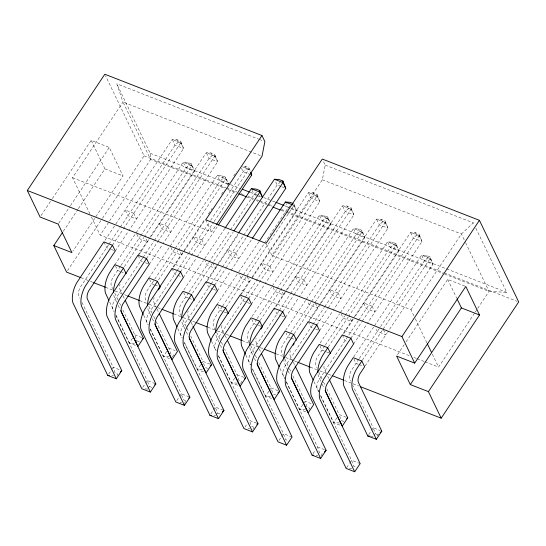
<?xml version="1.0" encoding="UTF-8"?>
<svg xmlns="http://www.w3.org/2000/svg" width="546" height="546" viewBox="0 0 546 546"><rect width="100%" height="100%" fill="white"/><g stroke="black" fill="none" stroke-linecap="round" stroke-linejoin="round"><path stroke-width="0.41" stroke-dasharray="2.73 2.05" d="M413.861 315.765L410.94 309.684L271.894 255.467L322.365 179.777L325.198 165.097L323.014 160.558M41.018 215.609L51.904 199.29M52.375 198.58L91.182 140.383L109.282 147.44L123.007 175.955L72.843 251.187M89.94 213.916L72.522 177.716L122.986 102.027L116.776 83.818L258.531 139.1M58.647 223.375L70.004 206.347M70.475 205.637L109.282 147.44M63.261 231.354L77.935 209.35M78.406 208.64L104.9 168.898L91.182 140.383M67.52 270.673L102.02 218.926M102.491 218.216L144.083 155.842L105.542 75.764M409.166 355.617L100.143 235.108L109.104 221.662M109.575 220.959L150.607 159.418L150.218 153.317L116.776 83.818M114.476 226.051L103.897 241.919L106.661 247.659L110.558 249.181M115.861 223.976L172.249 139.401L176.843 139.653L180.726 141.168L183.593 148.485L128.965 230.419M108.552 244.82L80.221 287.373A7.064 3.433 -68.7 0 0 78.672 295.413L80.023 298.362M109.023 244.11L119.908 227.784M120.379 227.075L175.013 145.14L178.092 142.253L181.982 143.769M112.476 245.263L122.891 229.648M123.362 228.938L180.828 142.752L180.726 141.168M115.24 251.003L128.487 231.129M114.858 264.694L135.203 234.179M136.152 232.76L183.21 162.182L187.892 162.496L191.646 163.964L194.553 171.267L149.379 239.018M120.461 266.175L112.817 277.702A7.064 3.433 -68.7 0 0 111.268 285.742L112.606 288.663M120.932 265.465L140.329 236.384M140.8 235.674L185.974 167.915L189.1 165.008L192.854 166.475M124.386 266.625L143.789 237.524M137.954 255.2L148.99 238.643M149.918 237.251L206.306 152.682L210.899 152.935L214.783 154.45L217.649 161.766L163.015 243.7M138.977 254.62L148.908 239.728M142.608 258.101L114.278 300.655A7.064 3.433 -68.7 0 0 112.722 308.695L114.08 311.643M143.079 257.391L153.965 241.066M154.436 240.356L209.07 158.422L212.148 155.535L216.039 157.05M146.533 258.545L157.419 242.219M157.89 241.509L214.885 156.026L214.783 154.45M149.297 264.284L162.544 244.41M148.915 277.975L169.738 246.751M170.209 246.041L217.267 175.457L221.949 175.778L225.703 177.245L228.324 183.749M174.85 248.956L146.874 290.984A7.064 3.433 -68.7 0 0 145.325 299.024L146.662 301.945M175.321 248.253L220.031 181.197L223.157 178.289L226.911 179.757M158.442 279.9L177.846 250.805M182.589 252.614L172.01 268.482L174.768 274.222L181.791 276.959M183.975 250.532L204.6 219.601M208.36 213.957L212.128 208.313M221.54 194.199L224.358 189.96M227.655 185.019L229.538 182.2M233.77 175.846L236.595 171.608M173.505 267.192L183.436 252.3M183.906 251.597L204.614 220.543M176.665 271.382L148.335 313.936A7.064 3.433 -68.7 0 0 146.778 321.969L148.137 324.925M177.136 270.673L188.022 254.347M188.493 253.637L210.183 221.11M210.654 220.4L243.12 171.703L246.205 168.81L250.095 170.332L248.84 167.731L244.956 166.209L242.656 166.086M108.668 374.058L111.398 369.97M111.841 369.294L113.193 367.274L81.866 302.191M132.596 338.165L129.375 343.004L136.398 345.741M180.59 271.826L190.998 256.21M191.475 255.501L213.65 222.242M214.121 221.54L248.942 169.308L248.84 167.731M135.592 342.663L136.855 340.779L134.828 334.828L122.079 308.34M72.522 177.716L211.561 231.934L215.806 225.566M117.062 375.525L117.929 374.228L115.199 373.164L113.193 367.274L121.772 370.625M183.354 277.566L196.601 257.692M197.072 256.982L217.82 225.867M183.92 289.837L203.317 260.742M204.736 258.613L224.502 228.972M188.575 292.738L180.931 304.265A7.064 3.433 -68.7 0 0 179.375 312.305L180.719 315.226M189.046 292.028L208.435 262.94M208.906 262.237L230.084 230.473M230.555 229.77L254.088 194.478L256.688 192.055M192.499 293.182L212.374 263.377M213.786 261.254L233.081 232.316M217.103 265.206L206.067 281.763L208.825 287.496L212.728 289.018M218.496 263.117L238.179 233.592M207.091 281.183L217.021 266.291M217.492 265.581L238.663 233.825M210.722 284.664L182.391 327.218A7.064 3.433 -68.7 0 0 180.835 335.251L182.193 338.199M211.193 283.954L222.079 267.629M222.55 266.919L277.177 184.985L280.262 182.091M142.724 387.339L145.454 383.251M145.898 382.575L147.249 380.555L115.923 315.472M166.653 351.447L163.431 356.285L169.669 358.715M214.646 285.108L225.532 268.782M226.003 268.072L246.765 236.937M147.959 388.39L149.256 386.445L147.249 380.555L155.828 383.899M172.29 356.968L173.546 355.084L170.905 354.061L168.885 348.109L156.136 321.621M217.41 290.847L230.658 270.973M231.129 270.263L251.877 239.148M217.028 304.538L237.374 274.024M238.793 271.894L259.029 241.544M222.154 306.729L214.988 317.547A7.064 3.433 -68.7 0 0 213.431 325.58L215.138 329.265M222.631 306.019L242.963 275.518M243.434 274.809L264.141 243.755M264.612 243.052L288.145 207.76L290.226 205.822M226.078 307.173L245.953 277.368M246.901 275.948L293.96 205.371L293.816 203.808L296.724 211.111L252.02 278.16M240.124 295.045L250.703 279.177M252.088 277.095L308.476 192.526L313.07 192.772L316.953 194.287L319.82 201.61L265.185 283.545M241.148 294.465L251.549 278.863M176.781 400.621L179.504 396.532M179.955 395.857L181.306 393.837L149.979 328.753M200.71 364.728L197.488 369.567L203.726 371.997M201.153 364.059L202.935 361.391L190.554 335.66M248.703 298.389L317.055 195.871L316.953 194.287M184.739 402.736L185.606 401.44M251.467 304.129L264.714 284.254M252.027 316.4L271.43 287.298M272.379 285.886L319.437 215.301L324.119 215.622L327.873 217.09L330.78 224.386L285.599 292.144M256.681 319.301L249.044 330.828A7.064 3.433 -68.7 0 0 247.488 338.861L249.194 342.54M257.159 318.591L276.549 289.503M277.02 288.8L322.195 221.041L325.327 218.134L329.081 219.594M260.135 320.454L280.487 289.94M285.217 291.769L274.174 308.319L276.938 314.059L280.842 315.581M286.145 290.376L342.526 205.808L347.12 206.054L351.01 207.569L353.869 214.892L299.242 296.826M275.675 307.029L285.135 292.847M278.835 311.22L250.505 353.781A7.064 3.433 -68.7 0 0 248.949 361.814L250.307 364.762M279.306 310.51L290.185 294.192M290.663 293.482L345.29 211.548L348.375 208.654L352.259 210.169M210.838 413.902L213.117 410.483M213.561 409.814L215.356 407.118L184.405 342.799M234.766 378.009L231.545 382.848L238.561 385.585M282.76 311.67L293.639 295.345M294.117 294.635L351.112 209.152L351.01 207.569M216.073 414.953L217.369 413.008L215.356 407.118L223.942 410.462M240.404 383.531L241.66 381.647L239.018 380.617L236.991 374.672L224.611 348.942M285.517 317.41L298.771 297.536M285.613 330.391L305.487 300.58M306.436 299.16L353.494 228.583L358.176 228.904L361.93 230.364L364.837 237.667L309.261 321.021M290.267 333.292L283.101 344.11A7.064 3.433 -68.7 0 0 281.545 352.143L282.889 355.071M290.738 332.582L311.077 302.081M311.548 301.372L356.251 234.323L359.384 231.415L363.138 232.876M294.192 333.736L314.066 303.931M315.015 302.511L362.073 231.927L361.93 230.364M318.809 305.74L308.231 321.601L310.995 327.341L314.899 328.863M320.202 303.658L376.583 219.089L381.176 219.335L385.067 220.85L387.926 228.173L333.299 310.108M312.414 325.211L284.562 367.062A7.064 3.433 -68.7 0 0 283.005 375.095L284.732 378.808M312.885 324.501L324.242 307.473M324.72 306.763L379.347 224.829L382.432 221.935L386.315 223.45M244.895 427.177L247.174 423.764M268.823 391.291L265.602 396.13L272.618 398.867M269.267 390.622L271.048 387.953L258.668 362.223M316.816 324.952L327.696 308.626M328.173 307.917L385.169 222.434L385.067 220.85M252.853 429.299L253.719 428.003M319.574 330.692L332.828 310.817M320.14 342.963L339.544 313.861M340.492 312.442L387.551 241.864L392.226 242.185L395.98 243.646L398.894 250.948L354.183 317.997M324.795 345.864L317.158 357.391A7.064 3.433 -68.7 0 0 315.602 365.424L316.578 367.595M325.273 345.154L344.663 316.066M345.133 315.363L390.308 247.604L393.434 244.697L397.195 246.157M328.248 347.017L348.594 316.503M352.866 319.021L342.287 334.882L345.052 340.622L347.392 341.537M354.252 316.939L410.64 232.371L415.233 232.616L419.123 234.132L421.983 241.455L367.356 323.389M343.789 333.592L353.712 318.707M358.299 320.755L318.611 380.344A7.064 3.433 -68.7 0 0 317.062 388.377L318.789 392.089M358.777 320.045L413.404 238.111L416.489 235.217L420.372 236.732M278.951 440.458L281.224 437.046M281.675 436.37L283.47 433.681L252.518 369.355M302.88 404.572L299.652 409.404L306.675 412.148M303.323 403.903L305.105 401.235L292.724 375.498M350.873 338.233L361.752 321.908M362.23 321.198L419.226 235.715L419.123 234.132M308.934 409.466L309.766 408.21L307.132 407.18L305.105 401.235L312.128 403.972M353.631 343.966L366.885 324.099M353.726 356.954L373.6 327.143M374.542 325.723L421.601 255.146L426.283 255.467L430.036 256.927L432.944 264.23L387.769 331.988M358.852 359.145L351.214 370.673A7.064 3.433 -68.7 0 0 349.658 378.706L350.634 380.869M359.323 358.435L424.365 260.886L427.491 257.978L431.244 259.439M362.305 360.299L382.18 330.494M383.128 329.074L430.187 258.49L430.036 256.927M365.069 366.038L387.298 332.691M313.008 453.74L315.281 450.327M336.937 417.854L333.708 422.686L340.731 425.43M410.94 309.684L461.404 233.995L473.286 222.85L474.392 225.143M320.966 455.862L322.263 453.91L319.54 452.852L317.526 446.962L285.101 379.579M397.536 354.641L404.163 344.703M406.053 341.864L447.7 279.416L465.008 286.165M346.601 467.717L349.338 463.609M349.788 462.933L351.583 460.244L320.263 395.154M368.714 434.555L371.437 430.466M371.881 429.798L373.218 427.791L352.825 385.415M373.99 435.626L375.245 433.742L373.218 427.791L380.241 430.535M377.047 436.029L378.999 433.736M425.054 361.814L438.561 367.076L474.877 312.612M475.348 311.902L477.231 309.07M477.702 308.367L489.025 291.387L465.82 243.182M318.202 196.888L314.319 195.372L311.234 198.266L216.448 340.499A7.064 3.433 -68.7 0 0 214.892 348.532L216.25 351.481M134.35 343.25L129.375 343.004L115.848 314.892M169.233 356.572L163.431 356.285L150.266 328.931M202.464 369.813L197.488 369.567L184.323 342.212M237.346 383.128L231.545 382.848L218.38 355.494M270.57 396.369L265.602 396.13L252.436 368.775M305.46 409.691L299.652 409.404L286.124 381.299M339.516 422.973L333.708 422.686L320.181 394.581M370.256 436.09L373.573 436.254M475.859 228.194L506.736 292.349L489.025 291.387L443.741 273.73M111.834 375.675L113.472 375.764M145.072 388.909L147.522 389.045M179.941 402.231L181.579 402.32M213.998 415.513L215.636 415.602M248.055 428.794L249.693 428.883M316.168 455.357L317.806 455.446M349.406 468.598L351.863 468.727M259.323 139.407L263.281 140.95M325.198 165.097L473.286 222.85M260.435 155.624L122.986 102.027L150.607 159.418L224.488 188.227M322.365 179.777L461.404 233.995L465.451 242.417M242.506 166.803L248.942 169.308L250.321 172.181M250.921 174.747L243.12 171.703L241.448 168.229M281.081 186.507L277.177 184.985L275.17 180.815M281.859 186.807L285.763 188.329M292.772 205.439L295.024 206.313M150.218 153.317L229.62 184.282M230.419 184.589L239.947 188.309M250.266 192.335L258.21 195.427M259.002 195.741L260.592 196.355M263.766 197.597L271.703 200.696M272.502 201.003L274.884 201.931M284.411 205.644L289.967 207.814M290.759 208.122L506.736 292.349M227.832 184.241L220.031 181.197L217.267 175.457L225.846 178.808L228.61 184.548M256.429 195.393L254.088 194.478L252.102 190.356M257.207 195.7L260.326 196.915M144.083 155.842L225.832 187.722M226.624 188.029L236.944 192.055M240.909 193.598L243.291 194.533M248.055 196.389L253.61 198.553M256.784 199.788L259.166 200.723M259.957 201.03L272.659 205.978M281.388 209.384L286.152 211.241M286.943 211.555L443.297 272.529M444.096 272.836L517.11 301.31M227.662 189.469L236.404 192.875M246.731 196.901L253.085 199.379M256.265 200.621L257.855 201.235M261.029 202.477L266.591 204.648M267.383 204.955L272.154 206.818M280.89 210.224L285.654 212.08M286.452 212.394L442.949 273.423M104.9 168.898L123.007 175.955M413.929 357.473L416.311 358.401M417.11 358.715L424.256 361.5M111.336 249.481L113.677 250.396M142.274 261.548L140.718 260.94L138.295 255.917M145.393 262.762L147.734 263.677M213.506 289.325L215.847 290.24M249.904 303.521L242.881 300.778L240.465 295.761M281.62 315.888L283.961 316.796M315.677 329.17L318.018 330.077M119.963 271.348L117.622 270.434L115.547 266.127M120.741 271.649L124.638 273.171M154.02 284.63L151.679 283.715L149.604 279.409M154.798 284.93L158.695 286.452M188.077 297.911L185.736 296.997L183.661 292.69M188.855 298.212L192.752 299.734M226.808 313.015L219.792 310.278L218.066 306.688M260.865 326.296L253.842 323.56L251.774 319.253M290.24 337.749L287.899 336.841L286.172 333.251M291.025 338.056L294.922 339.578M328.979 352.859L321.956 350.123L319.888 345.816M358.353 364.312L356.012 363.397L353.945 359.097M359.132 364.619L363.035 366.141M80.863 277.661L89.592 281.067M90.383 281.374L92.765 282.302M105.467 287.257L114.196 290.663M114.988 290.97L121.335 293.448M124.515 294.683L126.89 295.611M139.592 300.566L148.321 303.972M149.119 304.279L157.05 307.371M157.849 307.685L161.022 308.92M173.724 313.875L182.453 317.281M183.244 317.588L189.592 320.065M192.772 321.301L195.147 322.229M207.849 327.184L216.578 330.589M217.376 330.896L225.307 333.995M226.105 334.302L229.279 335.537M241.98 340.492L248.328 342.97M251.501 344.205L259.439 347.304M260.23 347.611L263.404 348.846M276.105 353.801L282.453 356.279M285.626 357.514L293.564 360.613M294.362 360.92L296.744 361.848M310.23 367.11L316.584 369.587M319.758 370.823L327.696 373.921M328.487 374.228L331.661 375.464M344.362 380.419L352.3 383.517M353.091 383.824L358.647 385.988M134.828 334.828L141.844 337.565M168.885 348.109L175.123 350.546M209.957 364.127L202.935 361.391L204.962 367.335L207.603 368.366M236.991 374.672L244.014 377.409M278.071 390.69L271.048 387.953L273.075 393.898L275.71 394.929M326.781 388.779L339.162 414.51L346.184 417.253M136.855 340.779L139.489 341.803M343.823 421.492L341.189 420.461L339.162 414.51M375.245 433.742L377.88 434.773M189.107 396.881L181.306 393.837L183.313 399.727L186.043 400.791M218.461 356.081L249.413 420.4L257.214 423.443M292.055 437.025L283.47 433.681L285.483 439.571L288.206 440.629M317.526 446.962L326.112 450.307M360.162 463.588L351.583 460.244L353.596 466.127L356.32 467.192M149.256 386.445L151.986 387.51M217.369 413.008L220.093 414.073M254.149 427.347L251.426 426.29L249.413 420.4M447.7 279.416L456.722 298.171M415.233 232.616L416.489 235.217M426.283 255.467L427.491 257.978M392.226 242.185L393.434 244.697M381.176 219.335L382.432 221.935M415.329 318.803L426.917 342.881M432.343 354.163L438.561 367.076M358.176 228.904L359.384 231.415M347.12 206.054L348.375 208.654M383.469 329.791L385.885 334.807L377.306 331.463L375.58 327.88M324.119 215.622L325.327 218.134M313.07 192.772L314.319 195.372M293.96 205.371L296.724 211.111L288.145 207.76L286.159 203.638M341.182 313.882L343.25 318.181L351.836 321.533L349.071 315.793L396.13 245.209L395.98 243.646M315.356 303.228L317.779 308.251L309.193 304.9L307.466 301.317M244.956 166.209L246.205 168.81M266.434 244.117L271.894 255.467M326.255 373.211L324.181 368.775A7.064 3.433 -68.7 0 1 324.351 364.121M327.709 376.235L328.801 378.508M318.768 372.133L322.044 378.944M323.498 381.968L324.959 384.998M210.899 152.935L212.148 155.535M221.949 175.778L223.157 178.289M320.72 381.21L318.407 376.146A17.622 8.552 -68.7 0 1 318.045 374.563M322.181 384.248L324.01 388.049M273.068 287.319L275.136 291.619L283.722 294.97L280.958 289.23L328.016 218.653L327.873 217.09M313.964 381.661L318.721 391.537M292.929 361.438L290.124 355.494A7.064 3.433 -68.7 0 1 290.301 350.839M293.291 362.196L294.744 365.226M247.249 276.665L249.665 281.688L241.079 278.344L239.011 274.037M284.712 358.852L287.988 365.663M289.441 368.687L290.902 371.717M176.843 139.653L178.092 142.253M187.892 162.496L189.1 165.008M287.762 370.208L284.35 362.865A17.622 8.552 -68.7 0 1 283.845 360.128M288.124 370.966L289.953 374.768M279.914 368.379L284.664 378.262M205.733 219.826L211.561 231.934M258.872 348.157L256.074 342.212A7.064 3.433 -68.7 0 1 256.04 338.431M259.234 348.914L260.695 351.945M212.844 262.667L215.609 268.407L207.03 265.063L204.955 260.756M250.655 345.57L253.931 352.382M255.391 355.412L257.207 359.193M252.607 354.647L250.293 349.583A17.622 8.552 -68.7 0 1 249.788 346.846M254.436 358.449L256.265 362.244M245.857 355.098L250.607 364.981M223.724 332.61L222.017 328.931A7.064 3.433 -68.7 0 1 222.188 324.276M225.177 335.633L226.638 338.663M216.598 332.289L219.874 339.1M221.335 342.13L222.788 345.154M218.919 342.13L216.236 336.302A17.622 8.552 -68.7 0 1 215.731 333.565M220.379 345.168L222.57 349.727M170.898 247.475L172.973 251.781L181.552 255.125L178.788 249.385L225.846 178.808L225.703 177.245M211.432 341.059L216.189 350.935M190.759 321.601L187.96 315.649A7.064 3.433 -68.7 0 1 188.131 310.995M191.12 322.358L192.581 325.382M182.903 319.765L186.548 327.334M186.909 328.091L189.1 332.63M184.862 328.849L182.18 323.02A17.622 8.552 -68.7 0 1 181.675 320.284M186.322 331.886L188.52 336.445M136.841 234.193L138.916 238.5L147.495 241.844L144.731 236.104L191.789 165.527L191.646 163.964M177.743 328.542L182.132 337.653M156.702 308.319L153.904 302.368A7.064 3.433 -68.7 0 1 154.074 297.72M157.064 309.077L158.524 312.1M148.846 306.483L152.129 313.295M153.583 316.325L155.767 320.864M150.805 315.568L148.123 309.739A17.622 8.552 -68.7 0 1 147.618 307.002M152.266 318.605L154.095 322.406M143.687 315.26L148.075 324.379M91.387 216.919L100.143 235.108M122.645 295.038L119.847 289.087A7.064 3.433 -68.7 0 1 120.018 284.439M123.007 295.796L124.468 298.819M114.796 293.202L118.073 300.013M119.526 303.044L120.618 305.31M116.748 302.286L114.066 296.458A17.622 8.552 -68.7 0 1 113.561 293.721M118.209 305.323L120.038 309.125M109.63 301.979L114.018 311.097M180.828 142.752L172.249 139.401L175.013 145.14L183.593 148.485L180.828 142.752M214.885 156.026L206.306 152.682L209.07 158.422L217.649 161.766L214.885 156.026M317.055 195.871L308.476 192.526L311.234 198.266L319.82 201.61L317.055 195.871M351.112 209.152L342.526 205.808L345.29 211.548L353.869 214.892L351.112 209.152M385.169 222.434L376.583 219.089L379.347 224.829L387.926 228.173L385.169 222.434M419.226 235.715L410.64 232.371L413.404 238.111L421.983 241.455L419.226 235.715M191.789 165.527L183.21 162.182L185.974 167.915L194.553 171.267L191.789 165.527M328.016 218.653L319.437 215.301L322.195 221.041L330.78 224.386L328.016 218.653M362.073 231.927L353.494 228.583L356.251 234.323L364.837 237.667L362.073 231.927M396.13 245.209L387.551 241.864L390.308 247.604L398.894 250.948L396.13 245.209M430.187 258.49L421.601 255.146L424.365 260.886L432.944 264.23L430.187 258.49M133.77 213.329L125.191 209.985L127.955 215.718L136.534 219.069L133.77 213.329M167.827 226.61L159.248 223.259L162.005 228.999L170.591 232.35L167.827 226.61M201.883 239.892L193.304 236.541L196.062 242.281L204.648 245.632L201.883 239.892M235.94 253.173L227.361 249.822L230.119 255.562L238.704 258.906L235.94 253.173M269.997 266.448L261.418 263.104L264.175 268.844L272.761 272.188L269.997 266.448M304.054 279.729L295.468 276.385L298.232 282.125L306.811 285.469L304.054 279.729M338.111 293.011L329.525 289.667L332.289 295.406L340.868 298.751L338.111 293.011M372.167 306.292L363.581 302.948L366.346 308.688L374.925 312.032L372.167 306.292"/><path stroke-width="0.82" d="M62.319 232.773L53.801 245.543L71.901 252.607L58.176 224.085L40.076 217.028L27.3 190.486L104.812 74.236L261.95 135.517L264.865 141.571L262.025 156.245L216.277 224.863M112.476 245.263L85.347 286.09A17.622 8.552 -68.7 0 0 81.47 306.129L116.318 378.794L121.772 370.625L87.251 298.758A7.064 3.433 -68.7 0 1 88.8 290.718L115.24 251.003L112.476 245.263L103.897 241.919L76.768 282.739A17.622 8.552 -68.7 0 0 72.891 302.784L107.739 375.45L116.318 378.794M108.9 300.457L105.487 293.113A17.622 8.552 -68.7 0 1 109.364 273.075L114.858 264.694L123.437 268.045L117.943 276.419A17.622 8.552 -68.7 0 0 113.493 292.492M146.533 258.545L119.403 299.372A17.622 8.552 -68.7 0 0 115.527 319.41L150.375 392.076L155.828 383.899L121.308 312.039A7.064 3.433 -68.7 0 1 122.857 303.999L149.297 264.284L146.533 258.545L137.954 255.2L110.818 296.021A17.622 8.552 -68.7 0 0 106.948 316.066L141.796 388.732L150.375 392.076M143.318 314.496L139.544 306.395A17.622 8.552 -68.7 0 1 143.414 286.35L148.915 277.975L157.494 281.32L152 289.701A17.622 8.552 -68.7 0 0 147.55 305.774M158.367 289.899L160.258 287.06L157.494 281.32M261.95 135.517L205.733 219.826L266.073 243.359L322.283 159.043L479.429 220.325L518.7 301.931L441.188 418.181L360.237 386.609M180.59 271.826L153.46 312.653A17.622 8.552 -68.7 0 0 149.584 332.691L184.432 405.357L189.885 397.181L155.364 325.32A7.064 3.433 -68.7 0 1 156.914 317.281L183.354 277.566L180.59 271.826L172.01 268.482L144.874 309.302A17.622 8.552 -68.7 0 0 141.005 329.347L175.853 402.013L184.432 405.357L184.35 404.047M218.291 225.164L251.706 175.048L250.901 172.686M125.198 300.334L143.407 338.172L137.954 346.348L120.768 310.64M224.972 228.269L251.324 188.739L256.006 189.059L259.76 190.527L262.38 197.031M177.013 327.02L173.601 319.676A17.622 8.552 -68.7 0 1 177.47 299.631L182.971 291.257L191.55 294.601L186.056 302.982A17.622 8.552 -68.7 0 0 181.62 317.758M234.022 230.903L259.903 192.09L259.76 190.527M238.65 232.883L274.42 179.245L279.013 179.491L282.896 181.013L285.763 188.329L252.348 238.438M214.646 285.108L187.517 325.928A17.622 8.552 -68.7 0 0 183.64 345.973L218.489 418.639L223.942 410.462L189.421 338.602A7.064 3.433 -68.7 0 1 190.97 330.562L217.41 290.847L214.646 285.108L206.067 281.763L178.931 322.584A17.622 8.552 -68.7 0 0 175.061 342.629L209.91 415.294L218.489 418.639M247.236 236.234L282.999 182.589L282.896 181.013M259.5 240.841L285.381 202.02L290.062 202.341L293.065 203.515M211.07 340.301L207.657 332.958A17.622 8.552 -68.7 0 1 211.527 312.913L217.028 304.538L225.607 307.883L220.113 316.264A17.622 8.552 -68.7 0 0 215.663 332.337M248.703 298.389L221.567 339.209A17.622 8.552 -68.7 0 0 217.697 359.254L252.545 431.92L257.999 423.744L223.478 351.883A7.064 3.433 -68.7 0 1 225.027 343.844L251.467 304.129L248.703 298.389L240.124 295.045L212.988 335.865A17.622 8.552 -68.7 0 0 209.118 355.903L243.966 428.576L252.545 431.92M192.943 326.139L211.52 364.735L206.067 372.911L189.25 337.967M245.488 354.34L241.714 346.239A17.622 8.552 -68.7 0 1 245.584 326.194L251.085 317.82L259.664 321.164L254.17 329.538A17.622 8.552 -68.7 0 0 249.72 345.611M261.008 329.033L262.428 326.904L259.664 321.164M282.76 311.67L255.624 352.491A17.622 8.552 -68.7 0 0 251.754 372.536L286.602 445.202L292.055 437.025L257.528 365.158A7.064 3.433 -68.7 0 1 259.084 357.125L285.517 317.41L282.76 311.67L274.174 308.319L247.045 349.147A17.622 8.552 -68.7 0 0 243.175 369.185L278.023 441.857L286.602 445.202M227.361 340.178L245.577 378.016L240.124 386.193L222.939 350.484M279.177 366.864L275.771 359.521A17.622 8.552 -68.7 0 1 279.641 339.475L285.142 331.101L293.721 334.445L288.22 342.82A17.622 8.552 -68.7 0 0 283.777 358.893M293.175 345.147L294.117 343.727M316.816 324.952L289.68 365.772A17.622 8.552 -68.7 0 0 285.811 385.817L320.659 458.483L326.112 450.307L291.584 378.439A7.064 3.433 -68.7 0 1 293.141 370.406L319.574 330.692L316.816 324.952L308.231 321.601L281.101 362.428A17.622 8.552 -68.7 0 0 277.231 382.466L312.08 455.139L320.659 458.483M261.418 353.46L279.634 391.298L274.181 399.474L256.995 363.766M313.233 380.146L309.828 372.795A17.622 8.552 -68.7 0 1 313.697 352.757L319.198 344.383L327.777 347.727L322.276 356.101A17.622 8.552 -68.7 0 0 317.833 372.174M350.873 338.233L323.737 379.054A17.622 8.552 -68.7 0 0 319.867 399.099L354.716 471.764L360.162 463.588L325.641 391.721A7.064 3.433 -68.7 0 1 327.197 383.688L353.631 343.966L350.873 338.233L342.287 334.882L315.158 375.709A17.622 8.552 -68.7 0 0 311.281 395.748L346.13 468.42L354.716 471.764M361.834 361.008L356.333 369.383A17.622 8.552 -68.7 0 0 352.463 389.428L376.351 439.318L381.797 431.142L358.237 382.05A7.064 3.433 -68.7 0 1 359.794 374.017L364.592 366.748L361.834 361.008L353.248 357.664L347.754 366.038A17.622 8.552 -68.7 0 0 343.878 386.077L367.765 435.967L376.351 439.318M329.531 380.016L347.741 417.861L342.294 426.037L325.109 390.329M441.188 418.181L428.419 391.632L479.524 314.987L465.799 286.473L414.694 363.117L401.917 336.575L479.429 220.325M428.419 391.632L410.319 384.575L461.418 307.93L457.084 298.921M120.127 372.167L121.772 370.625M154.73 384.93L155.828 383.899M188.786 398.211L189.885 397.181M222.29 412.012L223.942 410.462M256.9 424.774L257.999 423.744M324.46 451.849L326.112 450.307M142.288 339.209L143.407 338.172M210.401 365.772L211.52 364.735M244.458 379.054L245.577 378.016M277.955 392.854L279.634 391.298M346.621 418.898L347.741 417.861M380.118 432.698L381.797 431.142M367.765 435.967L369.424 436.049M107.739 375.45L109.377 375.539M209.91 415.294L211.548 415.383M312.08 455.139L313.711 455.228M274.42 179.245L282.999 182.589L285.763 188.329M251.324 188.739L259.903 192.09L262.319 197.106M285.381 202.02L292.403 204.757M242.328 189.237L249.474 192.021M275.675 202.238L283.613 205.337M238.786 193.803L246.731 196.901M272.945 207.125L280.098 209.91M461.418 307.93L479.524 314.987M27.3 190.486L401.917 336.575M414.694 363.117L396.594 356.06L410.319 384.575M80.863 277.661L66.571 272.092L53.801 245.543M93.557 282.616L105.467 287.257M127.689 295.925L139.592 300.566M161.814 309.234L173.724 313.875M195.946 322.543L207.057 326.877M230.071 335.851L241.98 340.492M264.203 349.16L275.314 353.494M297.536 362.155L310.23 367.11M332.459 375.778L343.57 380.112M427.272 343.632L431.606 352.641M250.669 172.898L251.706 175.048M327.777 347.727L330.542 353.467M293.721 334.445L296.485 340.185M295.113 365.984L313.684 404.579L308.237 412.756L291.414 377.805M225.607 307.883L228.371 313.622M191.55 294.601L194.315 300.341M159.255 313.616L177.464 351.453L172.01 359.63L154.825 323.921M123.437 268.045L126.201 273.778"/></g></svg>
